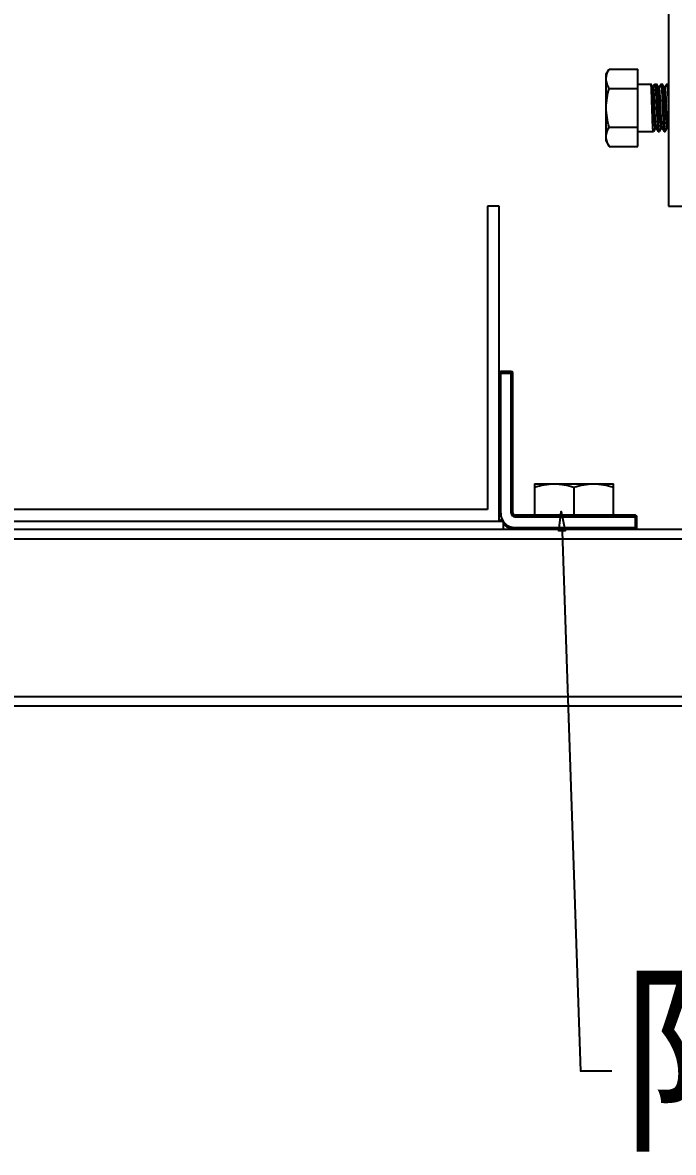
# Model space of a CAD drawing. Extents: x 1060579 to 1383165, y 581819 to 1037910.
# Drawn here: x 1268192 to 1268944, y 864321 to 865628 of the extents above; entities that cross this region are included whole.
import ezdxf

# ---------------------------------------------------------------- set-up
doc = ezdxf.new("R2010")
doc.units = 0
doc.header["$LTSCALE"] = 1000
doc.header["$MEASUREMENT"] = 0
doc.layers.add('02___PRT_ALL_AXES', color=7, linetype='Continuous')
doc.styles.add('_TEL_DIM', font='SIMPLEX', dxfattribs={"width": 0.8, "height": 3.5, "bigfont": 'HZTXT'})

msp = doc.modelspace()

# ---------------------------------------------------------------- linework, layer by layer
at = {"color": 7, "linetype": 'Continuous'}
for p, q in [((1268938.6, 866690.5), (1268938.6, 865415.5)), ((1268903, 865484.7), (1268903, 865574)), ((1268903, 865556.7), (1268918.4, 865556.7)), ((1268918.4, 865556.7), (1268918.4, 865556.7)), ((1268920.2, 865553.7), (1268918.4, 865556.7)), ((1268921, 865553.7), (1268920.1, 865553.7)), ((1268922.6, 865556.6), (1268920.9, 865553.8)), ((1268922.6, 865556.6), (1268922.7, 865556.7)), ((1268922.7, 865556.7), (1268924.7, 865556.7)), ((1268924.7, 865556.6), (1268924.7, 865556.7)), ((1268927, 865552.7), (1268924.7, 865556.6)), ((1268927, 865552.7), (1268927, 865552.7)), ((1268927.8, 865552.7), (1268927, 865552.7)), ((1268927.1, 865552.6), (1268927, 865552.7)), ((1268930, 865556.6), (1268927.8, 865552.8)), ((1268930, 865556.6), (1268930.1, 865556.7)), ((1268930.1, 865556.7), (1268931.5, 865556.7)), ((1268931.6, 865556.6), (1268931.5, 865556.7)), ((1268933.8, 865552.7), (1268931.6, 865556.6)), ((1268933.8, 865552.7), (1268933.8, 865552.7)), ((1268934.7, 865552.7), (1268933.8, 865552.7)), ((1268933.9, 865552.5), (1268933.8, 865552.7)), ((1268936.9, 865556.6), (1268934.6, 865552.8)), ((1268936.9, 865556.6), (1268936.9, 865556.7)), ((1268936.9, 865556.7), (1268938.3, 865556.7)), ((1268938.4, 865556.6), (1268938.3, 865556.7)), ((1268938.6, 865556.2), (1268938.4, 865556.6)), ((1268903, 865502), (1268921.2, 865502)), ((1268923.5, 865506), (1268921.2, 865502)), ((1268921.3, 865502.1), (1268921.2, 865502)), ((1268921.3, 865502.1), (1268923.5, 865506)), ((1268924.4, 865506), (1268923.5, 865506)), ((1268924.3, 865506.1), (1268924.3, 865506.2)), ((1268924.3, 865506.1), (1268926.6, 865502.1)), ((1268926.6, 865502.1), (1268926.7, 865502)), ((1268926.7, 865502), (1268928.1, 865502)), ((1268928.1, 865502.1), (1268930.4, 865506)), ((1268928.1, 865502.1), (1268928.1, 865502)), ((1268930.3, 865506), (1268931.2, 865506)), ((1268931.2, 865506.1), (1268931.1, 865506.2)), ((1268931.2, 865506.1), (1268931.2, 865506)), ((1268931.2, 865506), (1268933.5, 865502.1)), ((1268933.5, 865502.1), (1268933.5, 865502)), ((1268933.5, 865502), (1268934.9, 865502)), ((1268935, 865502.1), (1268934.9, 865502)), ((1268935, 865502.1), (1268937.2, 865506)), ((1268937.2, 865506), (1268938, 865506)), ((1268938, 865506.1), (1268938.6, 865505)), ((1268938, 865506.1), (1268938, 865506.1)), ((1268729.2, 865415.5), (1268729.2, 865064.9)), ((1268742.8, 865415.5), (1268729.2, 865415.5)), ((1268742.8, 865051.3), (1268742.8, 865415.5)), ((1268938.6, 865415.5), (1269143.5, 865415.5)), ((1268744.7, 865060.4), (1268744.7, 865224.3)), ((1268756.9, 865224.3), (1268744.7, 865224.3)), ((1268744.7, 865222.5), (1268758.8, 865222.5)), ((1268756.9, 865060.4), (1268756.9, 865224.3)), ((1268758.8, 865060.4), (1268758.8, 865222.5)), ((1268729.2, 865064.9), (1267390.5, 865064.9)), ((1268744.7, 865060.4), (1268742.8, 865060.4)), ((1268756.9, 865060.4), (1268758.8, 865060.4)), ((1268761, 865056.3), (1268761, 865058.1)), ((1268900.4, 865058.1), (1268761, 865058.1)), ((1268761, 865056.3), (1268902.2, 865056.3)), ((1268900.4, 865042.2), (1268900.4, 865058.1)), ((1268902.2, 865044), (1268902.2, 865056.3)), ((1267372.3, 865051.3), (1268747.4, 865051.3)), ((1268747.4, 865051.3), (1268747.4, 865042.2)), ((1268761, 865044), (1268761, 865042.2)), ((1268761, 865044), (1268902.2, 865044)), ((1266693.8, 865042.2), (1269425.8, 865042.2)), ((1266693.8, 865030.8), (1269425.8, 865030.8)), ((1266693.8, 864848.6), (1269425.8, 864848.6)), ((1269425.8, 864837.3), (1266693.8, 864837.3))]:
    msp.add_line(p, q, dxfattribs=at)
at = {"color": 4}
msp.add_lwpolyline([(1268811.7, 865039.8), (1268814.7, 865062.5), (1268819.2, 865040.1)], close=True, dxfattribs=at)
at = {"color": 4, "extrusion": (0.999433, 0.033673, 0), "elevation": 1297224.8}
msp.add_lwpolyline([(821823.9, 0), (821199.4, 0)], dxfattribs=at)
at = {"color": 4, "extrusion": (0, 1, 0), "elevation": 864415.8}
msp.add_lwpolyline([(-1268836.5, 0), (-1268873, 0)], dxfattribs=at)
at = {"color": 7, "linetype": 'Continuous'}
for centre, radius, start, end in [((1268744.7, 865222.5), 1.82, 90, 180), ((1268756.9, 865222.5), 1.82, 0, 90), ((1268761, 865060.4), 16.4, 180, 270), ((1268761, 865060.4), 4.1, 180, 270), ((1268761, 865060.4), 2.28, 180, 270), ((1268900.4, 865056.3), 1.82, 0, 90), ((1268761, 865060.4), 18.2, 202.5, 210.134), ((1268761, 865060.4), 18.2, 221.1198, 270), ((1268900.4, 865044), 1.82, 270, 0)]:
    msp.add_arc(centre, radius, start, end, dxfattribs=at)
for points, knots in [([(1268921.2, 865502), (1268921, 865502.1), (1268921, 865503.1), (1268920.7, 865504.4), (1268920.6, 865507), (1268920.4, 865510.2), (1268920.2, 865514.2), (1268920, 865520.5), (1268919.7, 865528.9), (1268919.4, 865538.7), (1268919.1, 865546.3), (1268918.9, 865551.3), (1268918.8, 865553.9), (1268918.6, 865555.6), (1268918.6, 865556.4), (1268918.4, 865556.7)], [0, 0, 0, 0, 0.010957, 0.039614, 0.085254, 0.146244, 0.220349, 0.304833, 0.492159, 0.680724, 0.842834, 0.906272, 0.954681, 0.986284, 1, 1, 1, 1]), ([(1268923.5, 865506), (1268923.4, 865506), (1268923.3, 865506.9), (1268923, 865507.9), (1268922.9, 865510.2), (1268922.6, 865512.9), (1268922.4, 865516.4), (1268922.2, 865521.9), (1268921.8, 865529.2), (1268921.4, 865537.7), (1268921.1, 865544.3), (1268920.8, 865548.7), (1268920.6, 865551), (1268920.4, 865552.6), (1268920.3, 865553.4), (1268920.2, 865553.7)], [0, 0, 0, 0, 0.010274, 0.038063, 0.082846, 0.143014, 0.216332, 0.300061, 0.486006, 0.673588, 0.835722, 0.899843, 0.949562, 0.983245, 1, 1, 1, 1]), ([(1268924.3, 865506.2), (1268924, 865507.1), (1268923.8, 865510.1), (1268923.3, 865515.6), (1268923, 865523.2), (1268922.6, 865531.7), (1268922.3, 865538.7), (1268922, 865544), (1268921.8, 865547.3), (1268921.6, 865549.9), (1268921.4, 865552), (1268921.2, 865552.9), (1268921.1, 865553.7), (1268921, 865553.7)], [0, 0, 0, 0, 0.061527, 0.184105, 0.350401, 0.536806, 0.717122, 0.79706, 0.866437, 0.922927, 0.964691, 0.990471, 1, 1, 1, 1]), ([(1268922.7, 865556.7), (1268922.9, 865556.7), (1268923.1, 865555.7), (1268923.3, 865554.5), (1268923.6, 865552), (1268923.8, 865548.8), (1268924.1, 865544.8), (1268924.4, 865538.6), (1268924.8, 865530.3), (1268925.3, 865520.5), (1268925.6, 865512.9), (1268926, 865507.8), (1268926.1, 865505.1), (1268926.4, 865503.3), (1268926.5, 865502.4), (1268926.6, 865502.1)], [0, 0, 0, 0, 0.010502, 0.038099, 0.08249, 0.142166, 0.214982, 0.298287, 0.483891, 0.672026, 0.835341, 0.900033, 0.950117, 0.983795, 1, 1, 1, 1]), ([(1268928.1, 865502), (1268927.9, 865502.1), (1268927.9, 865503), (1268927.6, 865504.3), (1268927.4, 865506.9), (1268927.2, 865510.1), (1268927, 865514.1), (1268926.7, 865520.3), (1268926.4, 865528.6), (1268926, 865538.4), (1268925.7, 865545.9), (1268925.4, 865551), (1268925.2, 865553.7), (1268925, 865555.4), (1268924.9, 865556.4), (1268924.7, 865556.6)], [0, 0, 0, 0, 0.010805, 0.039035, 0.084006, 0.144137, 0.217258, 0.300707, 0.486178, 0.673755, 0.836333, 0.900676, 0.950463, 0.983919, 1, 1, 1, 1]), ([(1268930.3, 865506), (1268930.2, 865506), (1268930.1, 865506.8), (1268929.9, 865507.8), (1268929.7, 865509.9), (1268929.5, 865512.5), (1268929.3, 865515.8), (1268929, 865521.1), (1268928.7, 865528.1), (1268928.3, 865536.4), (1268928, 865543.7), (1268927.5, 865548.9), (1268927.4, 865551.8), (1268927.1, 865552.6)], [0, 0, 0, 0, 0.009936, 0.036715, 0.079918, 0.138092, 0.209199, 0.290719, 0.473148, 0.659662, 0.823957, 0.942903, 1, 1, 1, 1]), ([(1268931.1, 865506.2), (1268930.8, 865507), (1268930.7, 865509.8), (1268930.2, 865515.1), (1268929.9, 865522.4), (1268929.5, 865530.7), (1268929.2, 865537.7), (1268928.9, 865542.9), (1268928.7, 865546.2), (1268928.5, 865548.8), (1268928.3, 865550.9), (1268928.1, 865551.9), (1268928, 865552.7), (1268927.8, 865552.7)], [0, 0, 0, 0, 0.058061, 0.17756, 0.341977, 0.528262, 0.710254, 0.791529, 0.862402, 0.920373, 0.963418, 0.990098, 1, 1, 1, 1]), ([(1268930.1, 865556.7), (1268930.3, 865556.7), (1268930.3, 865555.7), (1268930.6, 865554.5), (1268930.8, 865551.9), (1268931, 865548.8), (1268931.2, 865544.8), (1268931.5, 865538.6), (1268931.8, 865530.3), (1268932.2, 865520.5), (1268932.5, 865512.9), (1268932.8, 865507.8), (1268933, 865505.1), (1268933.2, 865503.3), (1268933.3, 865502.4), (1268933.5, 865502.1)], [0, 0, 0, 0, 0.009937, 0.037394, 0.081764, 0.141482, 0.214378, 0.297782, 0.483611, 0.671943, 0.835376, 0.900095, 0.95018, 0.983836, 1, 1, 1, 1]), ([(1268934.9, 865502), (1268934.7, 865502.1), (1268934.7, 865503), (1268934.4, 865504.3), (1268934.3, 865506.9), (1268934, 865510.1), (1268933.8, 865514.1), (1268933.6, 865520.3), (1268933.2, 865528.6), (1268932.8, 865538.4), (1268932.5, 865545.9), (1268932.2, 865551), (1268932, 865553.7), (1268931.8, 865555.4), (1268931.7, 865556.4), (1268931.6, 865556.6)], [0, 0, 0, 0, 0.010807, 0.039039, 0.08401, 0.144142, 0.217265, 0.300718, 0.486187, 0.673761, 0.836333, 0.900675, 0.950462, 0.983919, 1, 1, 1, 1]), ([(1268937.2, 865506), (1268937, 865506), (1268936.9, 865506.8), (1268936.7, 865507.8), (1268936.5, 865509.9), (1268936.3, 865512.5), (1268936.1, 865515.8), (1268935.9, 865520.9), (1268935.5, 865527.9), (1268935.1, 865536.2), (1268934.8, 865543.5), (1268934.3, 865548.8), (1268934.2, 865551.7), (1268933.9, 865552.5)], [0, 0, 0, 0, 0.009861, 0.036418, 0.079269, 0.13699, 0.207575, 0.28855, 0.470002, 0.656005, 0.820572, 0.94075, 1, 1, 1, 1]), ([(1268938, 865506.1), (1268937.6, 865506.9), (1268937.5, 865509.7), (1268937, 865514.9), (1268936.7, 865522.3), (1268936.3, 865530.6), (1268936, 865537.6), (1268935.7, 865542.8), (1268935.5, 865546.2), (1268935.3, 865548.8), (1268935.1, 865550.9), (1268934.9, 865551.9), (1268934.8, 865552.7), (1268934.7, 865552.7)], [0, 0, 0, 0, 0.056307, 0.1748, 0.338994, 0.525695, 0.708483, 0.790204, 0.861502, 0.919844, 0.963176, 0.990036, 1, 1, 1, 1]), ([(1268936.9, 865556.7), (1268937.1, 865556.7), (1268937.2, 865555.7), (1268937.5, 865554.5), (1268937.6, 865551.9), (1268937.8, 865548.7), (1268938, 865544.7), (1268938.3, 865538.5), (1268938.5, 865533.5), (1268938.6, 865530.1)], [0, 0, 0, 0, 0.020571, 0.077438, 0.169318, 0.292936, 0.44376, 0.616224, 1, 1, 1, 1]), ([(1268921.2, 865502), (1268921.2, 865502), (1268921.2, 865502), (1268921.2, 865502), (1268921.2, 865502)], [0, 0, 0, 0, 0.495641, 1, 1, 1, 1]), ([(1268928.1, 865502), (1268928.1, 865502), (1268928.1, 865502), (1268928.1, 865502), (1268928.1, 865502)], [0, 0, 0, 0, 0.495657, 1, 1, 1, 1]), ([(1268934.9, 865502), (1268934.9, 865502), (1268934.9, 865502), (1268934.9, 865502), (1268934.9, 865502)], [0, 0, 0, 0, 0.495642, 1, 1, 1, 1])]:
    msp.add_open_spline(points, degree=3, knots=knots, dxfattribs=at)
at = {"layer": '02___PRT_ALL_AXES', "color": 7, "linetype": 'Continuous'}
for p, q in [((1268866.6, 865568.1), (1268870.1, 865574)), ((1268866.6, 865490.7), (1268866.6, 865568.1)), ((1268870.1, 865574), (1268903, 865574)), ((1268903, 865556.7), (1268918.4, 865556.7)), ((1268922.7, 865556.7), (1268924.7, 865556.7)), ((1268930.1, 865556.7), (1268931.5, 865556.7)), ((1268936.9, 865556.7), (1268938.3, 865556.7)), ((1268870.1, 865551.7), (1268903, 865551.7)), ((1268870.1, 865507), (1268903, 865507)), ((1268903, 865502), (1268921.2, 865502)), ((1268926.7, 865502), (1268928.1, 865502)), ((1268933.5, 865502), (1268934.9, 865502)), ((1268866.6, 865490.7), (1268870.1, 865484.7)), ((1268870.1, 865484.7), (1268903, 865484.7)), ((1268783.8, 865094.5), (1268783.8, 865058.1)), ((1268783.8, 865094.5), (1268874.9, 865094.5)), ((1268829.3, 865090.5), (1268829.3, 865058.1)), ((1268874.9, 865058.1), (1268874.9, 865094.5))]:
    msp.add_line(p, q, dxfattribs=at)
for points in [[(1268866.6, 865562.9), (1268866.6, 865564.5), (1268866.9, 865566.2), (1268867.3, 865567.8)], [(1268867.3, 865567.8), (1268867.9, 865570), (1268868.9, 865572.1), (1268870.1, 865574)], [(1268866.6, 865529.4), (1268866.6, 865536.9), (1268868, 865544.5), (1268870.1, 865551.7)], [(1268870.1, 865507), (1268868, 865514.3), (1268866.6, 865521.8), (1268866.6, 865529.4)], [(1268783.8, 865090.5), (1268791.1, 865092.9), (1268798.9, 865094.5), (1268806.6, 865094.5)], [(1268806.6, 865094.5), (1268814.3, 865094.5), (1268822, 865092.9), (1268829.3, 865090.5)], [(1268829.3, 865090.5), (1268836.7, 865092.9), (1268844.4, 865094.5), (1268852.1, 865094.5)], [(1268852.1, 865094.5), (1268859.8, 865094.5), (1268867.6, 865092.9), (1268874.9, 865090.5)]]:
    msp.add_open_spline(points, degree=3, dxfattribs=at)
for points, knots in [([(1268870.1, 865551.7), (1268869.5, 865552.6), (1268867.7, 865556.1), (1268866.6, 865560), (1268866.6, 865562.9)], [0, 0, 0, 0, 0.263017, 1, 1, 1, 1]), ([(1268866.6, 865495.8), (1268866.6, 865496.8), (1268866.9, 865500.7), (1268868.6, 865504.4), (1268870.1, 865507)], [0, 0, 0, 0, 0.241275, 1, 1, 1, 1]), ([(1268870.1, 865484.7), (1268869.5, 865485.6), (1268867.7, 865489), (1268866.6, 865493), (1268866.6, 865495.8)], [0, 0, 0, 0, 0.263017, 1, 1, 1, 1])]:
    msp.add_open_spline(points, degree=3, knots=knots, dxfattribs=at)

# ---------------------------------------------------------------- texts
at = {"color": 4, "insert": (1268882.2, 864515.9), "char_height": 175, "width": 1204, "attachment_point": 1, "style": '_TEL_DIM'}
msp.add_mtext('\\fￋￎￌﾣﾤ|b0|i0|c134|p2;\\W0.9000000000;\\T1.0000000000;\\o\\l限位紧固件', dxfattribs=at)

doc.saveas('drawing.dxf')
